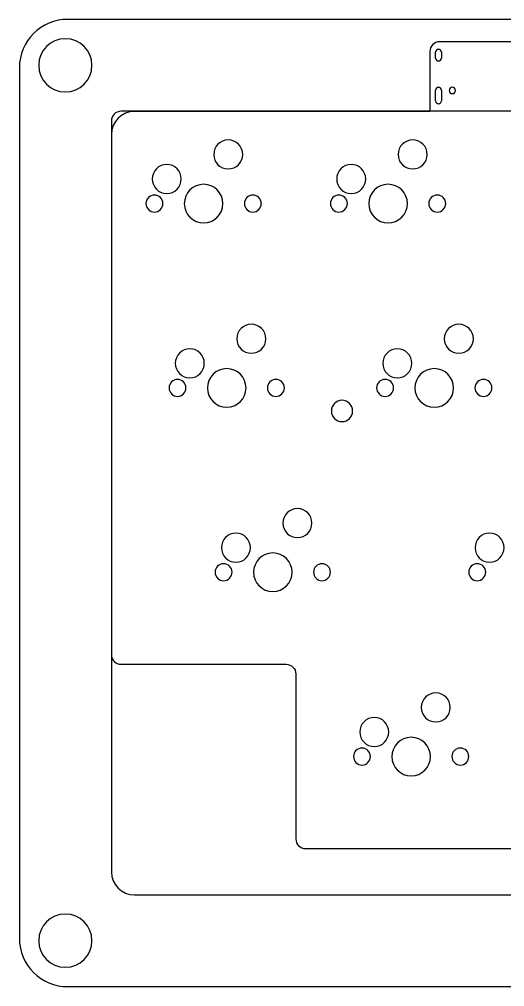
# Model space of a CAD drawing. Header units: millimetres. Extents: x 14 to 281, y 46 to 146.
# Drawn here: x 14.2 to 64.3, y 46.4 to 146.4 of the extents above; entities that cross this region are included whole.
import ezdxf

# ---------------------------------------------------------------- set-up
doc = ezdxf.new("R2010")
doc.units = ezdxf.units.MM
doc.header["$MEASUREMENT"] = 0
doc.layers.add('PCB', color=7, linetype='Continuous')
doc.layers.add('Top', color=7, linetype='Continuous')

# ---------------------------------------------------------------- blocks, each defined once
blk = doc.blocks.new('block 354')
at = {"layer": 'PCB', "color": 7, "lineweight": 25, "true_color": 0xffffff}
blk.add_open_spline([(23.729, 58.303), (23.729, 56.988), (24.795, 55.922), (26.11, 55.922)], degree=3, dxfattribs=at)
blk = doc.blocks.new('block 355')
at = {"layer": 'PCB', "color": 7, "lineweight": 25, "true_color": 0xffffff}
blk.add_lwpolyline([(23.729, 134.503), (23.729, 58.303)], dxfattribs=at)
blk = doc.blocks.new('block 356')
at = {"layer": 'PCB', "color": 7, "lineweight": 25, "true_color": 0xffffff}
blk.add_lwpolyline([(26.11, 55.922), (101.715, 55.922)], dxfattribs=at)
blk = doc.blocks.new('block 357')
at = {"layer": 'PCB', "color": 7, "lineweight": 25, "true_color": 0xffffff}
blk.add_open_spline([(26.11, 136.884), (24.795, 136.884), (23.729, 135.818), (23.729, 134.503)], degree=3, dxfattribs=at)
blk = doc.blocks.new('block 359')
at = {"layer": 'PCB', "color": 7, "lineweight": 25, "true_color": 0xffffff}
blk.add_lwpolyline([(56.617, 136.884), (26.11, 136.884)], dxfattribs=at)
blk = doc.blocks.new('block 361')
at = {"layer": 'PCB', "color": 7, "lineweight": 25, "true_color": 0xffffff}
blk.add_lwpolyline([(56.617, 143.078), (56.617, 136.884)], dxfattribs=at)
blk = doc.blocks.new('block 363')
at = {"layer": 'PCB', "color": 7, "lineweight": 25, "true_color": 0xffffff}
blk.add_open_spline([(57.617, 144.078), (57.064, 144.078), (56.617, 143.63), (56.617, 143.078)], degree=3, dxfattribs=at)
blk = doc.blocks.new('block 365')
at = {"layer": 'PCB', "color": 7, "lineweight": 25, "true_color": 0xffffff}
blk.add_lwpolyline([(66.117, 144.078), (57.617, 144.078)], dxfattribs=at)
blk = doc.blocks.new('block 588')
at = {"layer": 'PCB', "color": 7, "lineweight": 25, "true_color": 0xffffff}
blk.add_open_spline([(58.614, 139.047), (58.614, 139.226), (58.76, 139.372), (58.939, 139.372), (59.119, 139.372), (59.264, 139.226), (59.264, 139.047), (59.264, 138.867), (59.119, 138.722), (58.939, 138.722), (58.76, 138.722), (58.614, 138.867), (58.614, 139.047), (58.614, 139.047), (58.614, 139.047), (58.614, 139.047)], degree=3, knots=[0, 0, 0, 0, 1, 1, 1, 2, 2, 2, 3, 3, 3, 4, 4, 4, 5, 5, 5, 5], dxfattribs=at)
blk = doc.blocks.new('block 589')
at = {"layer": 'PCB', "color": 7, "lineweight": 25, "true_color": 0xffffff}
blk.add_open_spline([(57.809, 139.067), (57.809, 139.232), (57.675, 139.367), (57.509, 139.367), (57.344, 139.367), (57.209, 139.232), (57.209, 139.067)], degree=3, knots=[0, 0, 0, 0, 1, 1, 1, 2, 2, 2, 2], dxfattribs=at)
blk = doc.blocks.new('block 590')
at = {"layer": 'PCB', "color": 7, "lineweight": 25, "true_color": 0xffffff}
blk.add_lwpolyline([(57.209, 137.967), (57.209, 139.067)], dxfattribs=at)
blk = doc.blocks.new('block 591')
at = {"layer": 'PCB', "color": 7, "lineweight": 25, "true_color": 0xffffff}
blk.add_lwpolyline([(57.809, 139.067), (57.809, 137.967)], dxfattribs=at)
blk = doc.blocks.new('block 592')
at = {"layer": 'PCB', "color": 7, "lineweight": 25, "true_color": 0xffffff}
blk.add_open_spline([(57.209, 137.967), (57.209, 137.801), (57.344, 137.667), (57.509, 137.667), (57.675, 137.667), (57.809, 137.801), (57.809, 137.967)], degree=3, knots=[0, 0, 0, 0, 1, 1, 1, 2, 2, 2, 2], dxfattribs=at)
blk = doc.blocks.new('block 593')
at = {"layer": 'PCB', "color": 7, "lineweight": 25, "true_color": 0xffffff}
blk.add_open_spline([(55.073, 108.309), (55.073, 109.41), (55.965, 110.303), (57.067, 110.303), (58.168, 110.303), (59.061, 109.41), (59.061, 108.309), (59.061, 107.208), (58.168, 106.315), (57.067, 106.315), (55.965, 106.315), (55.073, 107.208), (55.073, 108.309), (55.073, 108.309), (55.073, 108.309), (55.073, 108.309)], degree=3, knots=[0, 0, 0, 0, 1, 1, 1, 2, 2, 2, 3, 3, 3, 4, 4, 4, 5, 5, 5, 5], dxfattribs=at)
blk = doc.blocks.new('block 594')
at = {"layer": 'PCB', "color": 7, "lineweight": 25, "true_color": 0xffffff}
blk.add_open_spline([(58.89, 70.209), (58.89, 70.692), (59.282, 71.084), (59.765, 71.084), (60.249, 71.084), (60.64, 70.692), (60.64, 70.209), (60.64, 69.726), (60.249, 69.334), (59.765, 69.334), (59.282, 69.334), (58.89, 69.726), (58.89, 70.209), (58.89, 70.209), (58.89, 70.209), (58.89, 70.209)], degree=3, knots=[0, 0, 0, 0, 1, 1, 1, 2, 2, 2, 3, 3, 3, 4, 4, 4, 5, 5, 5, 5], dxfattribs=at)
blk = doc.blocks.new('block 595')
at = {"layer": 'PCB', "color": 7, "lineweight": 25, "true_color": 0xffffff}
blk.add_open_spline([(60.637, 89.259), (60.637, 89.742), (61.028, 90.134), (61.512, 90.134), (61.995, 90.134), (62.387, 89.742), (62.387, 89.259), (62.387, 88.776), (61.995, 88.384), (61.512, 88.384), (61.028, 88.384), (60.637, 88.776), (60.637, 89.259), (60.637, 89.259), (60.637, 89.259), (60.637, 89.259)], degree=3, knots=[0, 0, 0, 0, 1, 1, 1, 2, 2, 2, 3, 3, 3, 4, 4, 4, 5, 5, 5, 5], dxfattribs=at)
blk = doc.blocks.new('block 596')
at = {"layer": 'PCB', "color": 7, "lineweight": 25, "true_color": 0xffffff}
blk.add_open_spline([(57.809, 142.997), (57.809, 143.162), (57.675, 143.297), (57.509, 143.297), (57.344, 143.297), (57.209, 143.162), (57.209, 142.997)], degree=3, knots=[0, 0, 0, 0, 1, 1, 1, 2, 2, 2, 2], dxfattribs=at)
blk = doc.blocks.new('block 597')
at = {"layer": 'PCB', "color": 7, "lineweight": 25, "true_color": 0xffffff}
blk.add_lwpolyline([(57.209, 142.397), (57.209, 142.997)], dxfattribs=at)
blk = doc.blocks.new('block 598')
at = {"layer": 'PCB', "color": 7, "lineweight": 25, "true_color": 0xffffff}
blk.add_lwpolyline([(57.809, 142.997), (57.809, 142.397)], dxfattribs=at)
blk = doc.blocks.new('block 599')
at = {"layer": 'PCB', "color": 7, "lineweight": 25, "true_color": 0xffffff}
blk.add_open_spline([(57.209, 142.397), (57.209, 142.231), (57.344, 142.097), (57.509, 142.097), (57.675, 142.097), (57.809, 142.231), (57.809, 142.397)], degree=3, knots=[0, 0, 0, 0, 1, 1, 1, 2, 2, 2, 2], dxfattribs=at)
blk = doc.blocks.new('block 600')
at = {"layer": 'PCB', "color": 7, "lineweight": 25, "true_color": 0xffffff}
blk.add_open_spline([(61.282, 91.799), (61.282, 92.628), (61.953, 93.299), (62.782, 93.299), (63.61, 93.299), (64.282, 92.628), (64.282, 91.799), (64.282, 90.971), (63.61, 90.299), (62.782, 90.299), (61.953, 90.299), (61.282, 90.971), (61.282, 91.799), (61.282, 91.799), (61.282, 91.799), (61.282, 91.799)], degree=3, knots=[0, 0, 0, 0, 1, 1, 1, 2, 2, 2, 3, 3, 3, 4, 4, 4, 5, 5, 5, 5], dxfattribs=at)
blk = doc.blocks.new('block 601')
at = {"layer": 'PCB', "color": 7, "lineweight": 25, "true_color": 0xffffff}
blk.add_open_spline([(61.272, 108.309), (61.272, 108.792), (61.663, 109.184), (62.147, 109.184), (62.63, 109.184), (63.022, 108.792), (63.022, 108.309), (63.022, 107.826), (62.63, 107.434), (62.147, 107.434), (61.663, 107.434), (61.272, 107.826), (61.272, 108.309), (61.272, 108.309), (61.272, 108.309), (61.272, 108.309)], degree=3, knots=[0, 0, 0, 0, 1, 1, 1, 2, 2, 2, 3, 3, 3, 4, 4, 4, 5, 5, 5, 5], dxfattribs=at)
blk = doc.blocks.new('block 602')
at = {"layer": 'PCB', "color": 7, "lineweight": 25, "true_color": 0xffffff}
blk.add_open_spline([(49.375, 72.749), (49.375, 73.578), (50.047, 74.249), (50.875, 74.249), (51.704, 74.249), (52.375, 73.578), (52.375, 72.749), (52.375, 71.921), (51.704, 71.249), (50.875, 71.249), (50.047, 71.249), (49.375, 71.921), (49.375, 72.749), (49.375, 72.749), (49.375, 72.749), (49.375, 72.749)], degree=3, knots=[0, 0, 0, 0, 1, 1, 1, 2, 2, 2, 3, 3, 3, 4, 4, 4, 5, 5, 5, 5], dxfattribs=at)
blk = doc.blocks.new('block 603')
at = {"layer": 'PCB', "color": 7, "lineweight": 25, "true_color": 0xffffff}
blk.add_open_spline([(52.691, 70.209), (52.691, 71.31), (53.584, 72.203), (54.685, 72.203), (55.787, 72.203), (56.679, 71.31), (56.679, 70.209), (56.679, 69.108), (55.787, 68.215), (54.685, 68.215), (53.584, 68.215), (52.691, 69.108), (52.691, 70.209), (52.691, 70.209), (52.691, 70.209), (52.691, 70.209)], degree=3, knots=[0, 0, 0, 0, 1, 1, 1, 2, 2, 2, 3, 3, 3, 4, 4, 4, 5, 5, 5, 5], dxfattribs=at)
blk = doc.blocks.new('block 604')
at = {"layer": 'PCB', "color": 7, "lineweight": 25, "true_color": 0xffffff}
blk.add_open_spline([(55.725, 75.289), (55.725, 76.118), (56.397, 76.789), (57.225, 76.789), (58.054, 76.789), (58.725, 76.118), (58.725, 75.289), (58.725, 74.461), (58.054, 73.789), (57.225, 73.789), (56.397, 73.789), (55.725, 74.461), (55.725, 75.289), (55.725, 75.289), (55.725, 75.289), (55.725, 75.289)], degree=3, knots=[0, 0, 0, 0, 1, 1, 1, 2, 2, 2, 3, 3, 3, 4, 4, 4, 5, 5, 5, 5], dxfattribs=at)
blk = doc.blocks.new('block 605')
at = {"layer": 'PCB', "color": 7, "lineweight": 25, "true_color": 0xffffff}
blk.add_open_spline([(44.603, 89.259), (44.603, 89.742), (44.995, 90.134), (45.478, 90.134), (45.961, 90.134), (46.353, 89.742), (46.353, 89.259), (46.353, 88.776), (45.961, 88.384), (45.478, 88.384), (44.995, 88.384), (44.603, 88.776), (44.603, 89.259), (44.603, 89.259), (44.603, 89.259), (44.603, 89.259)], degree=3, knots=[0, 0, 0, 0, 1, 1, 1, 2, 2, 2, 3, 3, 3, 4, 4, 4, 5, 5, 5, 5], dxfattribs=at)
blk = doc.blocks.new('block 606')
at = {"layer": 'PCB', "color": 7, "lineweight": 25, "true_color": 0xffffff}
blk.add_open_spline([(46.994, 129.899), (46.994, 130.728), (47.666, 131.399), (48.494, 131.399), (49.323, 131.399), (49.994, 130.728), (49.994, 129.899), (49.994, 129.071), (49.323, 128.399), (48.494, 128.399), (47.666, 128.399), (46.994, 129.071), (46.994, 129.899), (46.994, 129.899), (46.994, 129.899), (46.994, 129.899)], degree=3, knots=[0, 0, 0, 0, 1, 1, 1, 2, 2, 2, 3, 3, 3, 4, 4, 4, 5, 5, 5, 5], dxfattribs=at)
blk = doc.blocks.new('block 607')
at = {"layer": 'PCB', "color": 7, "lineweight": 25, "true_color": 0xffffff}
blk.add_open_spline([(46.349, 127.359), (46.349, 127.842), (46.741, 128.234), (47.224, 128.234), (47.707, 128.234), (48.099, 127.842), (48.099, 127.359), (48.099, 126.876), (47.707, 126.484), (47.224, 126.484), (46.741, 126.484), (46.349, 126.876), (46.349, 127.359), (46.349, 127.359), (46.349, 127.359), (46.349, 127.359)], degree=3, knots=[0, 0, 0, 0, 1, 1, 1, 2, 2, 2, 3, 3, 3, 4, 4, 4, 5, 5, 5, 5], dxfattribs=at)
blk = doc.blocks.new('block 608')
at = {"layer": 'PCB', "color": 7, "lineweight": 25, "true_color": 0xffffff}
blk.add_open_spline([(46.442, 105.928), (46.442, 106.535), (46.934, 107.028), (47.542, 107.028), (48.149, 107.028), (48.642, 106.535), (48.642, 105.928), (48.642, 105.32), (48.149, 104.828), (47.542, 104.828), (46.934, 104.828), (46.442, 105.32), (46.442, 105.928), (46.442, 105.928), (46.442, 105.928), (46.442, 105.928)], degree=3, knots=[0, 0, 0, 0, 1, 1, 1, 2, 2, 2, 3, 3, 3, 4, 4, 4, 5, 5, 5, 5], dxfattribs=at)
blk = doc.blocks.new('block 609')
at = {"layer": 'PCB', "color": 7, "lineweight": 25, "true_color": 0xffffff}
blk.add_open_spline([(50.31, 127.359), (50.31, 128.46), (51.203, 129.353), (52.304, 129.353), (53.405, 129.353), (54.298, 128.46), (54.298, 127.359), (54.298, 126.258), (53.405, 125.365), (52.304, 125.365), (51.203, 125.365), (50.31, 126.258), (50.31, 127.359), (50.31, 127.359), (50.31, 127.359), (50.31, 127.359)], degree=3, knots=[0, 0, 0, 0, 1, 1, 1, 2, 2, 2, 3, 3, 3, 4, 4, 4, 5, 5, 5, 5], dxfattribs=at)
blk = doc.blocks.new('block 610')
at = {"layer": 'PCB', "color": 7, "lineweight": 25, "true_color": 0xffffff}
blk.add_open_spline([(51.757, 110.849), (51.757, 111.678), (52.428, 112.349), (53.257, 112.349), (54.085, 112.349), (54.757, 111.678), (54.757, 110.849), (54.757, 110.021), (54.085, 109.349), (53.257, 109.349), (52.428, 109.349), (51.757, 110.021), (51.757, 110.849), (51.757, 110.849), (51.757, 110.849), (51.757, 110.849)], degree=3, knots=[0, 0, 0, 0, 1, 1, 1, 2, 2, 2, 3, 3, 3, 4, 4, 4, 5, 5, 5, 5], dxfattribs=at)
blk = doc.blocks.new('block 611')
at = {"layer": 'PCB', "color": 7, "lineweight": 25, "true_color": 0xffffff}
blk.add_open_spline([(51.112, 108.309), (51.112, 108.792), (51.503, 109.184), (51.987, 109.184), (52.47, 109.184), (52.862, 108.792), (52.862, 108.309), (52.862, 107.826), (52.47, 107.434), (51.987, 107.434), (51.503, 107.434), (51.112, 107.826), (51.112, 108.309), (51.112, 108.309), (51.112, 108.309), (51.112, 108.309)], degree=3, knots=[0, 0, 0, 0, 1, 1, 1, 2, 2, 2, 3, 3, 3, 4, 4, 4, 5, 5, 5, 5], dxfattribs=at)
blk = doc.blocks.new('block 612')
at = {"layer": 'PCB', "color": 7, "lineweight": 25, "true_color": 0xffffff}
blk.add_open_spline([(53.344, 132.439), (53.344, 133.268), (54.016, 133.939), (54.844, 133.939), (55.673, 133.939), (56.344, 133.268), (56.344, 132.439), (56.344, 131.611), (55.673, 130.939), (54.844, 130.939), (54.016, 130.939), (53.344, 131.611), (53.344, 132.439), (53.344, 132.439), (53.344, 132.439), (53.344, 132.439)], degree=3, knots=[0, 0, 0, 0, 1, 1, 1, 2, 2, 2, 3, 3, 3, 4, 4, 4, 5, 5, 5, 5], dxfattribs=at)
blk = doc.blocks.new('block 613')
at = {"layer": 'PCB', "color": 7, "lineweight": 25, "true_color": 0xffffff}
blk.add_open_spline([(56.509, 127.359), (56.509, 127.842), (56.901, 128.234), (57.384, 128.234), (57.867, 128.234), (58.259, 127.842), (58.259, 127.359), (58.259, 126.876), (57.867, 126.484), (57.384, 126.484), (56.901, 126.484), (56.509, 126.876), (56.509, 127.359), (56.509, 127.359), (56.509, 127.359), (56.509, 127.359)], degree=3, knots=[0, 0, 0, 0, 1, 1, 1, 2, 2, 2, 3, 3, 3, 4, 4, 4, 5, 5, 5, 5], dxfattribs=at)
blk = doc.blocks.new('block 614')
at = {"layer": 'PCB', "color": 7, "lineweight": 25, "true_color": 0xffffff}
blk.add_open_spline([(58.107, 113.389), (58.107, 114.218), (58.778, 114.889), (59.607, 114.889), (60.435, 114.889), (61.107, 114.218), (61.107, 113.389), (61.107, 112.561), (60.435, 111.889), (59.607, 111.889), (58.778, 111.889), (58.107, 112.561), (58.107, 113.389), (58.107, 113.389), (58.107, 113.389), (58.107, 113.389)], degree=3, knots=[0, 0, 0, 0, 1, 1, 1, 2, 2, 2, 3, 3, 3, 4, 4, 4, 5, 5, 5, 5], dxfattribs=at)
blk = doc.blocks.new('block 615')
at = {"layer": 'PCB', "color": 7, "lineweight": 25, "true_color": 0xffffff}
blk.add_open_spline([(48.73, 70.209), (48.73, 70.692), (49.122, 71.084), (49.605, 71.084), (50.089, 71.084), (50.48, 70.692), (50.48, 70.209), (50.48, 69.726), (50.089, 69.334), (49.605, 69.334), (49.122, 69.334), (48.73, 69.726), (48.73, 70.209), (48.73, 70.209), (48.73, 70.209), (48.73, 70.209)], degree=3, knots=[0, 0, 0, 0, 1, 1, 1, 2, 2, 2, 3, 3, 3, 4, 4, 4, 5, 5, 5, 5], dxfattribs=at)
blk = doc.blocks.new('block 631')
at = {"layer": 'PCB', "color": 7, "lineweight": 25, "true_color": 0xffffff}
blk.add_open_spline([(27.944, 129.899), (27.944, 130.728), (28.616, 131.399), (29.444, 131.399), (30.273, 131.399), (30.944, 130.728), (30.944, 129.899), (30.944, 129.071), (30.273, 128.399), (29.444, 128.399), (28.616, 128.399), (27.944, 129.071), (27.944, 129.899), (27.944, 129.899), (27.944, 129.899), (27.944, 129.899)], degree=3, knots=[0, 0, 0, 0, 1, 1, 1, 2, 2, 2, 3, 3, 3, 4, 4, 4, 5, 5, 5, 5], dxfattribs=at)
blk = doc.blocks.new('block 632')
at = {"layer": 'PCB', "color": 7, "lineweight": 25, "true_color": 0xffffff}
blk.add_open_spline([(31.26, 127.359), (31.26, 128.46), (32.153, 129.353), (33.254, 129.353), (34.355, 129.353), (35.248, 128.46), (35.248, 127.359), (35.248, 126.258), (34.355, 125.365), (33.254, 125.365), (32.153, 125.365), (31.26, 126.258), (31.26, 127.359), (31.26, 127.359), (31.26, 127.359), (31.26, 127.359)], degree=3, knots=[0, 0, 0, 0, 1, 1, 1, 2, 2, 2, 3, 3, 3, 4, 4, 4, 5, 5, 5, 5], dxfattribs=at)
blk = doc.blocks.new('block 633')
at = {"layer": 'PCB', "color": 7, "lineweight": 25, "true_color": 0xffffff}
blk.add_open_spline([(34.294, 132.439), (34.294, 133.268), (34.966, 133.939), (35.794, 133.939), (36.623, 133.939), (37.294, 133.268), (37.294, 132.439), (37.294, 131.611), (36.623, 130.939), (35.794, 130.939), (34.966, 130.939), (34.294, 131.611), (34.294, 132.439), (34.294, 132.439), (34.294, 132.439), (34.294, 132.439)], degree=3, knots=[0, 0, 0, 0, 1, 1, 1, 2, 2, 2, 3, 3, 3, 4, 4, 4, 5, 5, 5, 5], dxfattribs=at)
blk = doc.blocks.new('block 634')
at = {"layer": 'PCB', "color": 7, "lineweight": 25, "true_color": 0xffffff}
blk.add_open_spline([(27.299, 127.359), (27.299, 127.842), (27.691, 128.234), (28.174, 128.234), (28.657, 128.234), (29.049, 127.842), (29.049, 127.359), (29.049, 126.876), (28.657, 126.484), (28.174, 126.484), (27.691, 126.484), (27.299, 126.876), (27.299, 127.359), (27.299, 127.359), (27.299, 127.359), (27.299, 127.359)], degree=3, knots=[0, 0, 0, 0, 1, 1, 1, 2, 2, 2, 3, 3, 3, 4, 4, 4, 5, 5, 5, 5], dxfattribs=at)
blk = doc.blocks.new('block 635')
at = {"layer": 'PCB', "color": 7, "lineweight": 25, "true_color": 0xffffff}
blk.add_open_spline([(37.459, 127.359), (37.459, 127.842), (37.851, 128.234), (38.334, 128.234), (38.817, 128.234), (39.209, 127.842), (39.209, 127.359), (39.209, 126.876), (38.817, 126.484), (38.334, 126.484), (37.851, 126.484), (37.459, 126.876), (37.459, 127.359), (37.459, 127.359), (37.459, 127.359), (37.459, 127.359)], degree=3, knots=[0, 0, 0, 0, 1, 1, 1, 2, 2, 2, 3, 3, 3, 4, 4, 4, 5, 5, 5, 5], dxfattribs=at)
blk = doc.blocks.new('block 636')
at = {"layer": 'PCB', "color": 7, "lineweight": 25, "true_color": 0xffffff}
blk.add_open_spline([(36.675, 113.389), (36.675, 114.218), (37.347, 114.889), (38.175, 114.889), (39.004, 114.889), (39.675, 114.218), (39.675, 113.389), (39.675, 112.561), (39.004, 111.889), (38.175, 111.889), (37.347, 111.889), (36.675, 112.561), (36.675, 113.389), (36.675, 113.389), (36.675, 113.389), (36.675, 113.389)], degree=3, knots=[0, 0, 0, 0, 1, 1, 1, 2, 2, 2, 3, 3, 3, 4, 4, 4, 5, 5, 5, 5], dxfattribs=at)
blk = doc.blocks.new('block 637')
at = {"layer": 'PCB', "color": 7, "lineweight": 25, "true_color": 0xffffff}
blk.add_open_spline([(30.325, 110.849), (30.325, 111.678), (30.997, 112.349), (31.825, 112.349), (32.654, 112.349), (33.325, 111.678), (33.325, 110.849), (33.325, 110.021), (32.654, 109.349), (31.825, 109.349), (30.997, 109.349), (30.325, 110.021), (30.325, 110.849), (30.325, 110.849), (30.325, 110.849), (30.325, 110.849)], degree=3, knots=[0, 0, 0, 0, 1, 1, 1, 2, 2, 2, 3, 3, 3, 4, 4, 4, 5, 5, 5, 5], dxfattribs=at)
blk = doc.blocks.new('block 638')
at = {"layer": 'PCB', "color": 7, "lineweight": 25, "true_color": 0xffffff}
blk.add_open_spline([(38.404, 89.259), (38.404, 90.36), (39.297, 91.253), (40.398, 91.253), (41.499, 91.253), (42.392, 90.36), (42.392, 89.259), (42.392, 88.158), (41.499, 87.265), (40.398, 87.265), (39.297, 87.265), (38.404, 88.158), (38.404, 89.259), (38.404, 89.259), (38.404, 89.259), (38.404, 89.259)], degree=3, knots=[0, 0, 0, 0, 1, 1, 1, 2, 2, 2, 3, 3, 3, 4, 4, 4, 5, 5, 5, 5], dxfattribs=at)
blk = doc.blocks.new('block 639')
at = {"layer": 'PCB', "color": 7, "lineweight": 25, "true_color": 0xffffff}
blk.add_open_spline([(41.438, 94.339), (41.438, 95.168), (42.11, 95.839), (42.938, 95.839), (43.766, 95.839), (44.438, 95.168), (44.438, 94.339), (44.438, 93.511), (43.766, 92.839), (42.938, 92.839), (42.11, 92.839), (41.438, 93.511), (41.438, 94.339), (41.438, 94.339), (41.438, 94.339), (41.438, 94.339)], degree=3, knots=[0, 0, 0, 0, 1, 1, 1, 2, 2, 2, 3, 3, 3, 4, 4, 4, 5, 5, 5, 5], dxfattribs=at)
blk = doc.blocks.new('block 640')
at = {"layer": 'PCB', "color": 7, "lineweight": 25, "true_color": 0xffffff}
blk.add_open_spline([(35.088, 91.799), (35.088, 92.628), (35.76, 93.299), (36.588, 93.299), (37.416, 93.299), (38.088, 92.628), (38.088, 91.799), (38.088, 90.971), (37.416, 90.299), (36.588, 90.299), (35.76, 90.299), (35.088, 90.971), (35.088, 91.799), (35.088, 91.799), (35.088, 91.799), (35.088, 91.799)], degree=3, knots=[0, 0, 0, 0, 1, 1, 1, 2, 2, 2, 3, 3, 3, 4, 4, 4, 5, 5, 5, 5], dxfattribs=at)
blk = doc.blocks.new('block 641')
at = {"layer": 'PCB', "color": 7, "lineweight": 25, "true_color": 0xffffff}
blk.add_open_spline([(34.443, 89.259), (34.443, 89.742), (34.835, 90.134), (35.318, 90.134), (35.801, 90.134), (36.193, 89.742), (36.193, 89.259), (36.193, 88.776), (35.801, 88.384), (35.318, 88.384), (34.835, 88.384), (34.443, 88.776), (34.443, 89.259), (34.443, 89.259), (34.443, 89.259), (34.443, 89.259)], degree=3, knots=[0, 0, 0, 0, 1, 1, 1, 2, 2, 2, 3, 3, 3, 4, 4, 4, 5, 5, 5, 5], dxfattribs=at)
blk = doc.blocks.new('block 642')
at = {"layer": 'PCB', "color": 7, "lineweight": 25, "true_color": 0xffffff}
blk.add_open_spline([(33.641, 108.309), (33.641, 109.41), (34.534, 110.303), (35.635, 110.303), (36.737, 110.303), (37.629, 109.41), (37.629, 108.309), (37.629, 107.208), (36.737, 106.315), (35.635, 106.315), (34.534, 106.315), (33.641, 107.208), (33.641, 108.309), (33.641, 108.309), (33.641, 108.309), (33.641, 108.309)], degree=3, knots=[0, 0, 0, 0, 1, 1, 1, 2, 2, 2, 3, 3, 3, 4, 4, 4, 5, 5, 5, 5], dxfattribs=at)
blk = doc.blocks.new('block 643')
at = {"layer": 'PCB', "color": 7, "lineweight": 25, "true_color": 0xffffff}
blk.add_open_spline([(39.84, 108.309), (39.84, 108.792), (40.232, 109.184), (40.715, 109.184), (41.199, 109.184), (41.59, 108.792), (41.59, 108.309), (41.59, 107.826), (41.199, 107.434), (40.715, 107.434), (40.232, 107.434), (39.84, 107.826), (39.84, 108.309), (39.84, 108.309), (39.84, 108.309), (39.84, 108.309)], degree=3, knots=[0, 0, 0, 0, 1, 1, 1, 2, 2, 2, 3, 3, 3, 4, 4, 4, 5, 5, 5, 5], dxfattribs=at)
blk = doc.blocks.new('block 644')
at = {"layer": 'PCB', "color": 7, "lineweight": 25, "true_color": 0xffffff}
blk.add_open_spline([(29.68, 108.309), (29.68, 108.792), (30.072, 109.184), (30.555, 109.184), (31.039, 109.184), (31.43, 108.792), (31.43, 108.309), (31.43, 107.826), (31.039, 107.434), (30.555, 107.434), (30.072, 107.434), (29.68, 107.826), (29.68, 108.309), (29.68, 108.309), (29.68, 108.309), (29.68, 108.309)], degree=3, knots=[0, 0, 0, 0, 1, 1, 1, 2, 2, 2, 3, 3, 3, 4, 4, 4, 5, 5, 5, 5], dxfattribs=at)
blk = doc.blocks.new('block 353')
at = {"layer": 'PCB'}
for name in ['block 363', 'block 365', 'block 361', 'block 596', 'block 597', 'block 598', 'block 599', 'block 589', 'block 590', 'block 591', 'block 588', 'block 592', 'block 357', 'block 359', 'block 355', 'block 633', 'block 612', 'block 631', 'block 606', 'block 632', 'block 609', 'block 634', 'block 635', 'block 607', 'block 613', 'block 636', 'block 614', 'block 637', 'block 610', 'block 642', 'block 593', 'block 644', 'block 643', 'block 611', 'block 601', 'block 608', 'block 639', 'block 640', 'block 600', 'block 638', 'block 641', 'block 605', 'block 595', 'block 604', 'block 602', 'block 603', 'block 615', 'block 594', 'block 354', 'block 356']:
    blk.add_blockref(name, (0, 0), dxfattribs=at)

msp = doc.modelspace()

# ---------------------------------------------------------------- linework, layer by layer
at = {"layer": 'Top', "color": 7, "lineweight": 25, "true_color": 0xffffff}
for points, knots in [([(19.224, 146.397), (19.224, 146.397), (275.902, 146.397), (275.902, 146.397), (278.663, 146.397), (280.902, 144.158), (280.902, 141.397), (280.902, 141.397), (280.902, 51.434), (280.902, 51.434), (280.902, 48.673), (278.663, 46.434), (275.902, 46.434), (275.902, 46.434), (19.224, 46.434), (19.224, 46.434), (16.463, 46.434), (14.224, 48.673), (14.224, 51.434), (14.224, 51.434), (14.224, 141.397), (14.224, 141.397), (14.224, 144.158), (16.463, 146.397), (19.224, 146.397)], [0, 0, 0, 0, 1, 1, 1, 2, 2, 2, 3, 3, 3, 4, 4, 4, 5, 5, 5, 6, 6, 6, 7, 7, 7, 8, 8, 8, 8]), ([(21.724, 141.647), (21.724, 140.128), (20.493, 138.897), (18.974, 138.897), (17.456, 138.897), (16.224, 140.128), (16.224, 141.647), (16.224, 143.166), (17.456, 144.397), (18.974, 144.397), (20.493, 144.397), (21.724, 143.166), (21.724, 141.647)], [0, 0, 0, 0, 1, 1, 1, 2, 2, 2, 3, 3, 3, 4, 4, 4, 4]), ([(42.774, 61.697), (42.774, 61.697), (42.774, 78.747), (42.774, 78.747), (42.774, 79.299), (42.327, 79.747), (41.774, 79.747), (41.774, 79.747), (24.724, 79.747), (24.724, 79.747), (24.172, 79.747), (23.724, 80.195), (23.724, 80.747), (23.724, 80.747), (23.724, 135.897), (23.724, 135.897), (23.724, 136.449), (24.172, 136.897), (24.724, 136.897), (24.724, 136.897), (251.324, 136.897), (251.324, 136.897), (251.877, 136.897), (252.324, 136.449), (252.324, 135.897), (252.324, 135.897), (252.324, 99.797), (252.324, 99.797), (252.324, 99.245), (251.877, 98.797), (251.324, 98.797), (251.324, 98.797), (229.512, 98.797), (229.512, 98.797), (228.96, 98.797), (228.512, 98.349), (228.512, 97.797), (228.512, 97.797), (228.512, 80.747), (228.512, 80.747), (228.512, 80.195), (228.064, 79.747), (227.512, 79.747), (227.512, 79.747), (210.462, 79.747), (210.462, 79.747), (209.91, 79.747), (209.462, 79.299), (209.462, 78.747), (209.462, 78.747), (209.462, 61.697), (209.462, 61.697), (209.462, 61.145), (209.014, 60.697), (208.462, 60.697), (208.462, 60.697), (43.774, 60.697), (43.774, 60.697), (43.222, 60.697), (42.774, 61.145), (42.774, 61.697)], [0, 0, 0, 0, 1, 1, 1, 2, 2, 2, 3, 3, 3, 4, 4, 4, 5, 5, 5, 6, 6, 6, 7, 7, 7, 8, 8, 8, 9, 9, 9, 10, 10, 10, 11, 11, 11, 12, 12, 12, 13, 13, 13, 14, 14, 14, 15, 15, 15, 16, 16, 16, 17, 17, 17, 18, 18, 18, 19, 19, 19, 20, 20, 20, 20]), ([(21.724, 51.184), (21.724, 49.666), (20.493, 48.434), (18.974, 48.434), (17.456, 48.434), (16.224, 49.666), (16.224, 51.184), (16.224, 52.703), (17.456, 53.934), (18.974, 53.934), (20.493, 53.934), (21.724, 52.703), (21.724, 51.184)], [0, 0, 0, 0, 1, 1, 1, 2, 2, 2, 3, 3, 3, 4, 4, 4, 4])]:
    msp.add_open_spline(points, degree=3, knots=knots, dxfattribs=at)

# ---------------------------------------------------------------- block references
at = {"layer": 'PCB'}
msp.add_blockref('block 353', (0, 0), dxfattribs=at)

doc.saveas('drawing.dxf')
